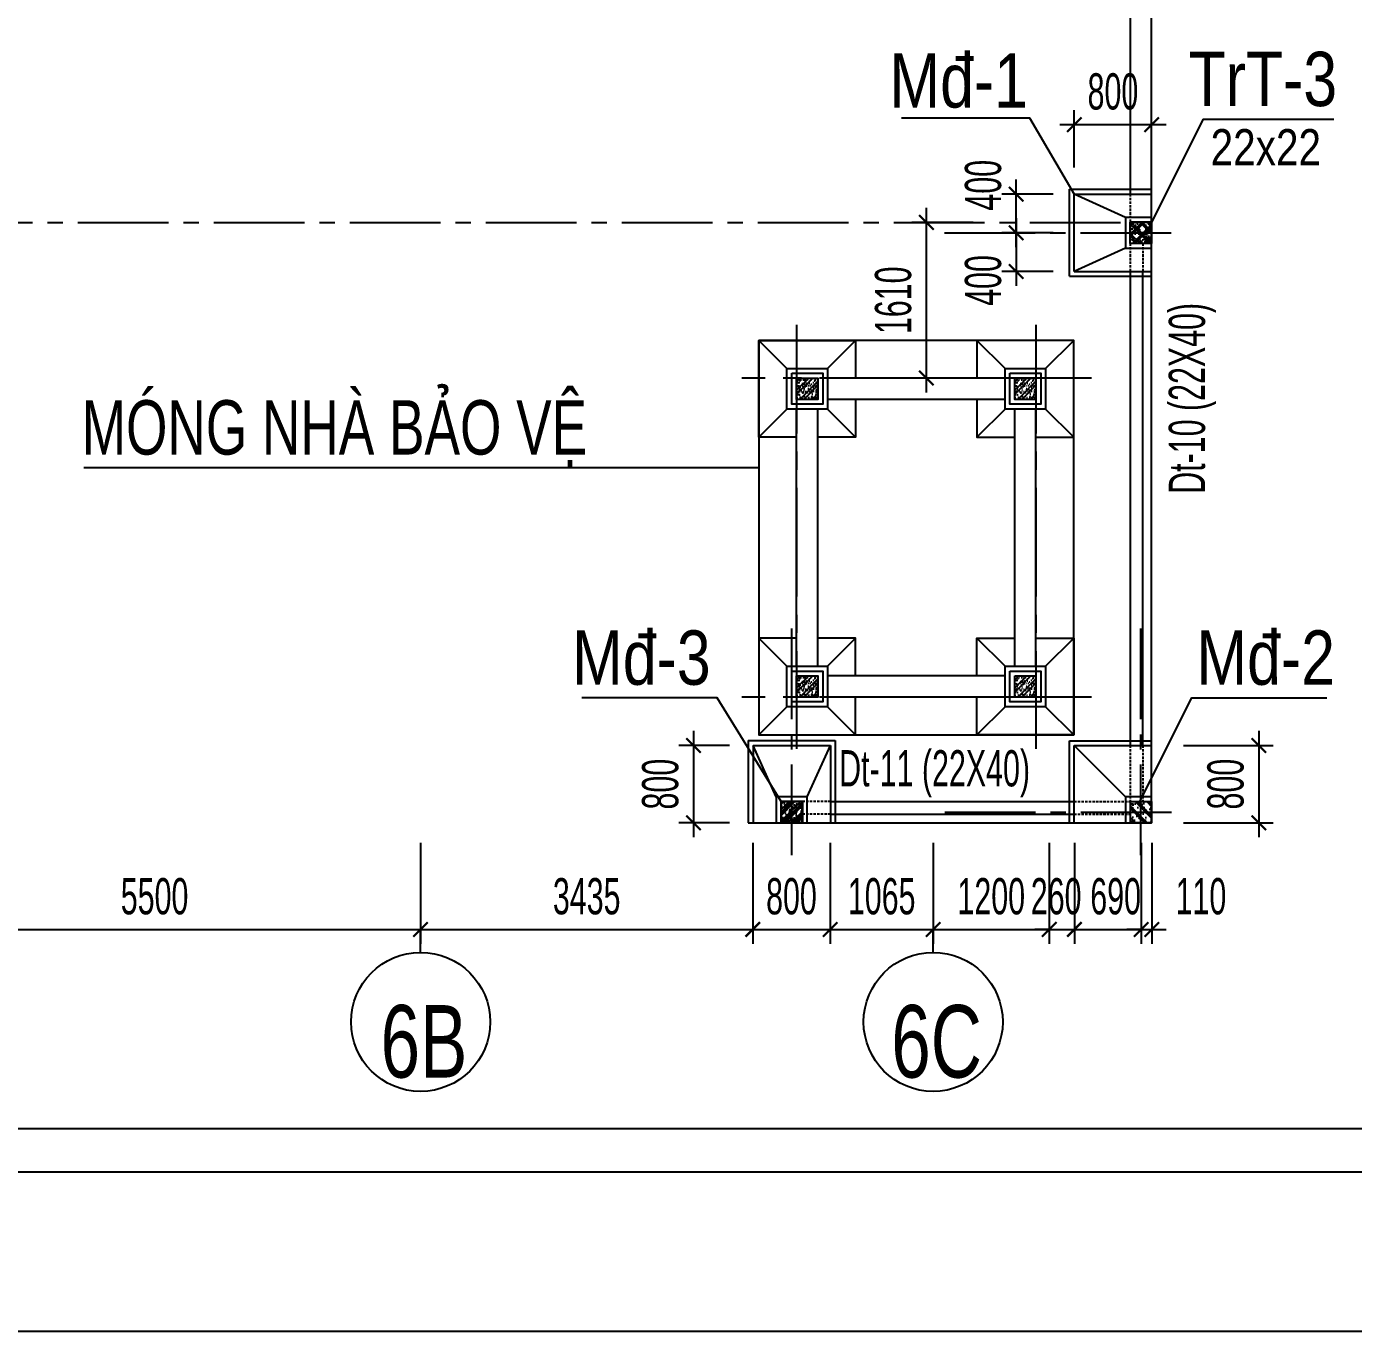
# Model space of a CAD drawing. Extents: x 195594 to 457145, y -254194 to -165094.
# Drawn here: x 266975 to 280695, y -254194 to -240695 of the extents above; entities that cross this region are included whole.
import ezdxf
from ezdxf.enums import TextEntityAlignment as Align

# ---------------------------------------------------------------- set-up
doc = ezdxf.new("R2010")
doc.units = 0
doc.header["$LTSCALE"] = 0.5
doc.header["$MEASUREMENT"] = 0
doc.linetypes.add('CENTER2', pattern=[1.125, 0.75, -0.125, 0.125, -0.125])
doc.linetypes.add('HIDDEN', pattern=[0.375, 0.25, -0.125])
doc.layers.get('0').update_dxf_attribs({"linetype": 'CONTINUOUS'})
doc.layers.get('Defpoints').update_dxf_attribs({"linetype": 'CONTINUOUS'})
for name, color, linetype in [('CDC -TEXT KHUNG', 7, 'CONTINUOUS'), ('CDC-KHUNGTEN', 7, 'CONTINUOUS'), ('CDC.01.AXIS', 160, 'CENTER2'), ('CDC.02.DIM', 1, 'CONTINUOUS'), ('CDC.03.BORDER', 3, 'CONTINUOUS'), ('CDC.04.HIDDEN', 8, 'HIDDEN'), ('CDC.06.TEXT', 2, 'CONTINUOUS'), ('CDC.10.HATCH', 9, 'CONTINUOUS'), ('CDC.11.NOTE', 8, 'CONTINUOUS'), ('CDC.14.STEELNUM', 9, 'CONTINUOUS')]:
    doc.layers.add(name, color=color, linetype=linetype)
doc.layers.add('Tpl_Bound', color=1, linetype='CONTINUOUS', plot=False)
doc.styles.add('ARIAL', font='arial.ttf', dxfattribs={"width": 0.6})
doc.dimstyles.new('150', dxfattribs={"dimscale": 150, "dimtxt": 2.5, "dimasz": 1, "dimexe": 1, "dimexo": 0, "dimgap": 1, "dimtad": 1, "dimdec": 0, "dimdsep": 46, "dimtxsty": 'ARIAL', "dimblk": 'ARCHTICK', "dimcen": 1, "dimdle": 1, "dimclrd": 1, "dimclre": 1, "dimclrt": 2, "dimadec": 0, "dimazin": 0, "dimtfac": 0.00072, "dimtdec": 0, "dimtix": 1, "dimtmove": 2, "dimatfit": 3, "dimldrblk": 'ARCHTICK', "dimfxl": 1, "dimtolj": 1, "dimarcsym": 0})
pattern_1 = [(140, (564264.32, -1905488.6), (12.550427, 143.4520365), [15, -165]), (85, (564264.32, -1905488.6), (-150.438427, -27.750267), [12, -132]), (190.4514, (564265.37, -1905476.64), (-137.887908, 115.701876), [12.748038, -140.228422]), (136.1842, (564224.32, -1905488.6), (33.103803, 213.44821), [22.5, -247.5]), (186.6356, (564227.08, -1905470.8), (-194.823574, 186.93254), [19.122058, -210.3426]), (81.1842, (564224.32, -1905488.6), (-194.82372, 186.93239), [18, -198]), (111, (564234.32, -1905468.6), (80.523778, 119.3814104), [15, -165]), (56, (564234.32, -1905468.6), (-145.030009, 48.663066), [12, -132]), (161.4514, (564241.03, -1905458.65), (-64.506099, 168.044526), [12.748038, -140.228422]), (127.5, (564264.325, -1905488.597), (-66.5787708, 2.431971), [0, -130.4, 0, -134, 0, -132.5]), (97.5, (564264.325, -1905488.6), (-78.8823424, 52.6139075), [0, -76.4, 0, -127.4, 0, -50.5]), (57.5, (564264.325, -1905533.197), (4.5109743, 106.7644872), [0, -50, 0, -156, 0, -207]), (47.5, (564264.32, -1905553.2), (-20.0209965, 116.637234), [0, -65, 0, -103.6, 0, -147]), (135, (564264.325, -1905488.6), (-60.1040764, -60.1040764), []), (135, (564239.825, -1905488.6), (-60.1040764, -60.1040764), [])]

# ---------------------------------------------------------------- blocks, each defined once
blk = doc.blocks.new('_ARCHTICK')
at = {"color": 0, "linetype": 'ByBlock', "const_width": 0.15}
blk.add_lwpolyline([(-0.5, -0.5), (0.5, 0.5)], dxfattribs=at)
blk = doc.blocks.new('*D209')
at = {"layer": 'CDC.02.DIM', "color": 1, "lineweight": -2, "transparency": 16777216}
for p, q in [((271049, -249140), (271049, -250185)), ((274484, -249140), (274484, -250185)), ((270899, -250035), (274634, -250035))]:
    blk.add_line(p, q, dxfattribs=at)
at = {"layer": 'Defpoints', "color": 0, "transparency": 16777216}
for p in [(271049, -249140), (274484, -249140), (274484, -250035)]:
    blk.add_point(p, dxfattribs=at)
at = {"layer": 'CDC.02.DIM', "color": 1, "lineweight": -2, "transparency": 16777216, "xscale": 150, "yscale": 150, "zscale": 150, "rotation": 180}
blk.add_blockref('_ARCHTICK', (271049, -250035), dxfattribs=at)
at = {"layer": 'CDC.02.DIM', "color": 1, "lineweight": -2, "transparency": 16777216, "xscale": 150, "yscale": 150, "zscale": 150}
blk.add_blockref('_ARCHTICK', (274484, -250035), dxfattribs=at)
at = {"layer": 'CDC.02.DIM', "color": 2, "transparency": 16777216, "insert": (272767, -249694), "char_height": 375, "attachment_point": 5, "style": 'ARIAL'}
blk.add_mtext('\\A1;3435', dxfattribs=at)
blk = doc.blocks.new('*D212')
at = {"layer": 'CDC.02.DIM', "color": 1, "lineweight": -2, "transparency": 16777216}
for p, q in [((276349, -249140), (276349, -250185)), ((277550, -249140), (277550, -250185)), ((276199, -250035), (277700, -250035))]:
    blk.add_line(p, q, dxfattribs=at)
at = {"layer": 'Defpoints', "color": 0, "transparency": 16777216}
for p in [(276349, -249140), (277550, -249140), (277550, -250035)]:
    blk.add_point(p, dxfattribs=at)
at = {"layer": 'CDC.02.DIM', "color": 1, "lineweight": -2, "transparency": 16777216, "xscale": 150, "yscale": 150, "zscale": 150, "rotation": 180}
blk.add_blockref('_ARCHTICK', (276349, -250035), dxfattribs=at)
at = {"layer": 'CDC.02.DIM', "color": 1, "lineweight": -2, "transparency": 16777216, "xscale": 150, "yscale": 150, "zscale": 150}
blk.add_blockref('_ARCHTICK', (277550, -250035), dxfattribs=at)
at = {"layer": 'CDC.02.DIM', "color": 2, "transparency": 16777216, "insert": (276950, -249694), "char_height": 375, "attachment_point": 5, "style": 'ARIAL'}
blk.add_mtext('\\A1;1200', dxfattribs=at)
blk = doc.blocks.new('*D222')
at = {"layer": 'CDC.02.DIM', "color": 1, "lineweight": -2, "transparency": 16777216}
for p, q in [((265549, -249140), (265549, -250185)), ((271049, -249140), (271049, -250185)), ((265399, -250035), (271199, -250035))]:
    blk.add_line(p, q, dxfattribs=at)
at = {"layer": 'Defpoints', "color": 0, "transparency": 16777216}
for p in [(265549, -249140), (271049, -249140), (271049, -250035)]:
    blk.add_point(p, dxfattribs=at)
at = {"layer": 'CDC.02.DIM', "color": 1, "lineweight": -2, "transparency": 16777216, "xscale": 150, "yscale": 150, "zscale": 150, "rotation": 180}
blk.add_blockref('_ARCHTICK', (265549, -250035), dxfattribs=at)
at = {"layer": 'CDC.02.DIM', "color": 1, "lineweight": -2, "transparency": 16777216, "xscale": 150, "yscale": 150, "zscale": 150}
blk.add_blockref('_ARCHTICK', (271049, -250035), dxfattribs=at)
at = {"layer": 'CDC.02.DIM', "color": 2, "transparency": 16777216, "insert": (268299, -249694), "char_height": 375, "attachment_point": 5, "style": 'ARIAL'}
blk.add_mtext('\\A1;5500', dxfattribs=at)
blk = doc.blocks.new('*D229')
at = {"layer": 'CDC.02.DIM', "color": 1, "lineweight": -2, "transparency": 16777216}
for p, q in [((277810, -249140), (277810, -250185)), ((278500, -249140), (278500, -250185)), ((277660, -250035), (278650, -250035))]:
    blk.add_line(p, q, dxfattribs=at)
at = {"layer": 'Defpoints', "color": 0, "transparency": 16777216}
for p in [(277810, -249140), (278500, -249140), (278500, -250035)]:
    blk.add_point(p, dxfattribs=at)
at = {"layer": 'CDC.02.DIM', "color": 1, "lineweight": -2, "transparency": 16777216, "xscale": 150, "yscale": 150, "zscale": 150, "rotation": 180}
blk.add_blockref('_ARCHTICK', (277810, -250035), dxfattribs=at)
at = {"layer": 'CDC.02.DIM', "color": 1, "lineweight": -2, "transparency": 16777216, "xscale": 150, "yscale": 150, "zscale": 150}
blk.add_blockref('_ARCHTICK', (278500, -250035), dxfattribs=at)
at = {"layer": 'CDC.02.DIM', "color": 2, "transparency": 16777216, "insert": (278236, -249694), "char_height": 375, "attachment_point": 5, "style": 'ARIAL'}
blk.add_mtext('\\A1;690', dxfattribs=at)
blk = doc.blocks.new('Mđ')
at = {"layer": 'CDC.10.HATCH'}
h = blk.add_hatch(dxfattribs=at)
h.set_pattern_fill('CHAU-01', color=256, scale=20, angle=90, style=0, pattern_type=2)
h.set_pattern_definition([(140, (558407.02, -1874956.22), (12.550427, 143.4520365), [15, -165]), (85, (558407.02, -1874956.22), (-150.438427, -27.750267), [12, -132]), (190.4514, (558408.06, -1874944.26), (-137.887908, 115.701876), [12.748038, -140.228422]), (136.1842, (558367.02, -1874956.22), (33.103803, 213.44821), [22.5, -247.5]), (186.6356, (558369.78, -1874938.43), (-194.823574, 186.93254), [19.122058, -210.3426]), (81.1842, (558367.02, -1874956.22), (-194.82372, 186.93239), [18, -198]), (111, (558377.02, -1874936.22), (80.523778, 119.3814104), [15, -165]), (56, (558377.02, -1874936.22), (-145.030009, 48.663066), [12, -132]), (161.4514, (558383.73, -1874926.27), (-64.506099, 168.044526), [12.748038, -140.228422]), (127.5, (558407.02, -1874956.217), (-66.5787708, 2.431971), [0, -130.4, 0, -134, 0, -132.5]), (97.5, (558407.02, -1874956.22), (-78.8823424, 52.6139075), [0, -76.4, 0, -127.4, 0, -50.5]), (57.5, (558407.02, -1875000.82), (4.5109743, 106.7644872), [0, -50, 0, -156, 0, -207]), (47.5, (558407.02, -1875020.82), (-20.0209965, 116.637234), [0, -65, 0, -103.6, 0, -147]), (135, (558407.02, -1874956.22), (-60.1040764, -60.1040764), []), (135, (558382.52, -1874956.22), (-60.1040764, -60.1040764), [])])
h.paths.add_polyline_path([(391479, -144098), (391549, -144098), (391549, -143948), (391479, -143948)])
h.paths.add_polyline_path([(391549, -144098), (391699, -144098), (391699, -143948), (391549, -143948)])
h.paths.add_polyline_path([(391699, -143948), (391699, -143878), (391549, -143878), (391549, -143948)])
h.paths.add_polyline_path([(391479, -143878), (391479, -143948), (391549, -143948), (391549, -143878)])
at = {"layer": 'CDC.03.BORDER'}
for p, q in [((390849, -143828), (390849, -143538)), ((390849, -143538), (391699, -143538)), ((390899, -143828), (390899, -143588)), ((390899, -143588), (391699, -143588)), ((390849, -144438), (390849, -143828)), ((390899, -144388), (390899, -143828)), ((390849, -144438), (391699, -144438)), ((390899, -144388), (391699, -144388))]:
    blk.add_line(p, q, dxfattribs=at)
at = {"layer": 'CDC.10.HATCH'}
for p, q in [((391429, -143828), (390899, -143588)), ((391429, -144148), (390899, -144388))]:
    blk.add_line(p, q, dxfattribs=at)
for points in [[(391699, -143828), (391429, -143828), (391429, -144148), (391699, -144148)], [(391479, -143878), (391699, -143878), (391699, -144098), (391479, -144098)]]:
    blk.add_lwpolyline(points, close=True, dxfattribs=at)
blk = doc.blocks.new('*D305')
at = {"layer": 'CDC.02.DIM', "color": 1, "lineweight": -2, "transparency": 16777216}
for p, q in [((278500, -249140), (278500, -250185)), ((278610, -249140), (278610, -250185)), ((278500, -250035), (278350, -250035)), ((278500, -250035), (278610, -250035)), ((278610, -250035), (278760, -250035))]:
    blk.add_line(p, q, dxfattribs=at)
at = {"layer": 'Defpoints', "color": 0, "transparency": 16777216}
for p in [(278500, -249140), (278610, -249140), (278610, -250035)]:
    blk.add_point(p, dxfattribs=at)
at = {"layer": 'CDC.02.DIM', "color": 1, "lineweight": -2, "transparency": 16777216, "xscale": 150, "yscale": 150, "zscale": 150}
blk.add_blockref('_ARCHTICK', (278500, -250035), dxfattribs=at)
at = {"layer": 'CDC.02.DIM', "color": 1, "lineweight": -2, "transparency": 16777216, "xscale": 150, "yscale": 150, "zscale": 150, "rotation": 180}
blk.add_blockref('_ARCHTICK', (278610, -250035), dxfattribs=at)
at = {"layer": 'CDC.02.DIM', "color": 2, "transparency": 16777216, "insert": (279118, -249694), "char_height": 375, "attachment_point": 5, "style": 'ARIAL'}
blk.add_mtext('\\A1;110', dxfattribs=at)
blk = doc.blocks.new('fadgdfg')
at = {"layer": 'CDC.10.HATCH'}
h = blk.add_hatch(dxfattribs=at)
h.set_pattern_fill('CHAU-01', color=256, scale=20, angle=90, style=0, pattern_type=2)
h.set_pattern_definition(pattern_1)
h.paths.add_polyline_path([(397337, -174631), (397407, -174631), (397407, -174481), (397337, -174481)])
h.paths.add_polyline_path([(397407, -174631), (397557, -174631), (397557, -174481), (397407, -174481)])
h.paths.add_polyline_path([(397557, -174481), (397557, -174411), (397407, -174411), (397407, -174481)])
h.paths.add_polyline_path([(397337, -174411), (397337, -174481), (397407, -174481), (397407, -174411)])
h = blk.add_hatch(dxfattribs=at)
h.set_pattern_fill('CHAU-01', color=256, scale=20, angle=90, style=0, pattern_type=2)
h.set_pattern_definition(pattern_1)
h.paths.add_polyline_path([(397337, -174631), (397407, -174631), (397407, -174481), (397337, -174481)])
h.paths.add_polyline_path([(397407, -174631), (397557, -174631), (397557, -174481), (397407, -174481)])
h.paths.add_polyline_path([(397557, -174481), (397557, -174411), (397407, -174411), (397407, -174481)])
h.paths.add_polyline_path([(397337, -174411), (397337, -174481), (397407, -174481), (397407, -174411)])
at = {"layer": 'CDC.03.BORDER'}
for p, q in [((396707, -174171), (396707, -173781)), ((396707, -173781), (397557, -173781)), ((396707, -174171), (396707, -173781)), ((396707, -173781), (397557, -173781)), ((396757, -174171), (396757, -173831)), ((396757, -173831), (397557, -173831)), ((396757, -174171), (396757, -173831)), ((396757, -173831), (397557, -173831)), ((396707, -174631), (396707, -174171)), ((396707, -174631), (396707, -174171)), ((396757, -174631), (396757, -174171)), ((396757, -174631), (396757, -174171)), ((397557, -174631), (397557, -174361)), ((397557, -174631), (397557, -174361)), ((397287, -174631), (397557, -174631)), ((397287, -174631), (397557, -174631))]:
    blk.add_line(p, q, dxfattribs=at)
at = {"layer": 'CDC.10.HATCH'}
blk.add_line((397287, -174361), (396757, -173831), dxfattribs=at)
blk.add_line((397287, -174361), (396757, -173831), dxfattribs=at)
blk.add_lwpolyline([(397557, -174631), (397557, -174361), (397287, -174361), (397287, -174631)], dxfattribs=at)
blk.add_lwpolyline([(397557, -174631), (397557, -174361), (397287, -174361), (397287, -174631)], dxfattribs=at)
blk.add_lwpolyline([(397337, -174411), (397557, -174411), (397557, -174631), (397337, -174631)], close=True, dxfattribs=at)
blk.add_lwpolyline([(397337, -174411), (397557, -174411), (397557, -174631), (397337, -174631)], close=True, dxfattribs=at)
blk = doc.blocks.new('fádfs')
at = {"layer": 'CDC.03.BORDER'}
blk.add_blockref('fadgdfg', (0, 0), dxfattribs=at)
blk = doc.blocks.new('fadfá')
at = {"layer": 'CDC.10.HATCH'}
h = blk.add_hatch(dxfattribs=at)
h.set_pattern_fill('BETONG', color=256, scale=12, angle=90, style=0, pattern_type=2)
h.set_pattern_definition([(135, (139794.09, -3910160.69), (-63.6396103, -63.6396103), []), (135, (139794.09, -3910118.26), (-63.6396103, -63.6396103), []), (140, (139794.09, -3910160.686), (7.5302562, 86.0712219), [9, -99]), (85, (139794.09, -3910160.69), (-90.263056, -16.65016), [7.2, -79.2]), (190.4514, (139794.72, -3910153.51), (-82.732745, 69.4211258), [7.6488228, -84.1370534]), (136.1842, (139770.09, -3910160.69), (19.8622817, 128.0689258), [13.5, -148.5]), (186.6356, (139771.75, -3910150.01), (-116.8941445, 112.1595247), [11.4732346, -126.20556]), (81.1842, (139770.1, -3910160.69), (-116.894232, 112.1594334), [10.8, -118.8]), (111, (139776.09, -3910148.686), (48.3142669, 71.6288463), [9, -99]), (56, (139776.09, -3910148.69), (-87.0180054, 29.1978398), [7.2, -79.2]), (161.4514, (139780.12, -3910142.72), (-38.7036596, 100.8267154), [7.6488228, -84.1370534]), (127.5, (139794.094, -3910160.686), (-39.94726246, 1.45918264), [0, -78.24, 0, -80.4, 0, -79.5]), (97.5, (139794.094, -3910160.686), (-47.32940543, 31.5683445), [0, -45.84, 0, -76.44, 0, -30.3]), (57.5, (139794.094, -3910187.446), (2.7065846, 64.05869234), [0, -30, 0, -93.6, 0, -124.2]), (47.5, (139794.094, -3910199.446), (-12.0125979, 69.9823403), [0, -39, 0, -62.16, 0, -88.2])])
h.paths.add_polyline_path([(236685, -339477), (236685, -339697), (236905, -339697), (236905, -339477)])
h = blk.add_hatch(dxfattribs=at)
h.set_pattern_fill('BETONG', color=256, scale=12, angle=90, style=0, pattern_type=2)
h.set_pattern_definition([(135, (142049.09, -3910160.69), (-63.6396103, -63.6396103), []), (135, (142049.09, -3910118.26), (-63.6396103, -63.6396103), []), (140, (142049.09, -3910160.686), (7.5302562, 86.0712219), [9, -99]), (85, (142049.09, -3910160.69), (-90.263056, -16.65016), [7.2, -79.2]), (190.4514, (142049.72, -3910153.51), (-82.732745, 69.4211258), [7.6488228, -84.1370534]), (136.1842, (142025.09, -3910160.69), (19.8622817, 128.0689258), [13.5, -148.5]), (186.6356, (142026.75, -3910150.01), (-116.8941445, 112.1595247), [11.4732346, -126.20556]), (81.1842, (142025.1, -3910160.69), (-116.894232, 112.1594334), [10.8, -118.8]), (111, (142031.09, -3910148.686), (48.3142669, 71.6288463), [9, -99]), (56, (142031.09, -3910148.69), (-87.0180054, 29.1978398), [7.2, -79.2]), (161.4514, (142035.12, -3910142.72), (-38.7036596, 100.8267154), [7.6488228, -84.1370534]), (127.5, (142049.094, -3910160.686), (-39.94726246, 1.45918264), [0, -78.24, 0, -80.4, 0, -79.5]), (97.5, (142049.094, -3910160.686), (-47.32940543, 31.5683445), [0, -45.84, 0, -76.44, 0, -30.3]), (57.5, (142049.094, -3910187.446), (2.7065846, 64.05869234), [0, -30, 0, -93.6, 0, -124.2]), (47.5, (142049.094, -3910199.446), (-12.0125979, 69.9823403), [0, -39, 0, -62.16, 0, -88.2])])
h.paths.add_polyline_path([(238940, -339477), (238940, -339697), (239160, -339697), (239160, -339477)])
h = blk.add_hatch(dxfattribs=at)
h.set_pattern_fill('BETONG', color=256, scale=12, angle=90, style=0, pattern_type=2)
h.set_pattern_definition([(135, (139794.09, -3913240.69), (-63.6396103, -63.6396103), []), (135, (139794.09, -3913198.26), (-63.6396103, -63.6396103), []), (140, (139794.09, -3913240.686), (7.5302562, 86.0712219), [9, -99]), (85, (139794.09, -3913240.69), (-90.263056, -16.65016), [7.2, -79.2]), (190.4514, (139794.72, -3913233.51), (-82.732745, 69.4211258), [7.6488228, -84.1370534]), (136.1842, (139770.09, -3913240.69), (19.8622817, 128.0689258), [13.5, -148.5]), (186.6356, (139771.75, -3913230.01), (-116.8941445, 112.1595247), [11.4732346, -126.20556]), (81.1842, (139770.1, -3913240.69), (-116.894232, 112.1594334), [10.8, -118.8]), (111, (139776.09, -3913228.686), (48.3142669, 71.6288463), [9, -99]), (56, (139776.09, -3913228.69), (-87.0180054, 29.1978398), [7.2, -79.2]), (161.4514, (139780.12, -3913222.72), (-38.7036596, 100.8267154), [7.6488228, -84.1370534]), (127.5, (139794.094, -3913240.686), (-39.94726246, 1.45918264), [0, -78.24, 0, -80.4, 0, -79.5]), (97.5, (139794.094, -3913240.686), (-47.32940543, 31.5683445), [0, -45.84, 0, -76.44, 0, -30.3]), (57.5, (139794.094, -3913267.446), (2.7065846, 64.05869234), [0, -30, 0, -93.6, 0, -124.2]), (47.5, (139794.094, -3913279.446), (-12.0125979, 69.9823403), [0, -39, 0, -62.16, 0, -88.2])])
h.paths.add_polyline_path([(236685, -342557), (236685, -342777), (236905, -342777), (236905, -342557)])
h = blk.add_hatch(dxfattribs=at)
h.set_pattern_fill('BETONG', color=256, scale=12, angle=90, style=0, pattern_type=2)
h.set_pattern_definition([(135, (142049.09, -3913240.69), (-63.6396103, -63.6396103), []), (135, (142049.09, -3913198.26), (-63.6396103, -63.6396103), []), (140, (142049.09, -3913240.686), (7.5302562, 86.0712219), [9, -99]), (85, (142049.09, -3913240.69), (-90.263056, -16.65016), [7.2, -79.2]), (190.4514, (142049.72, -3913233.51), (-82.732745, 69.4211258), [7.6488228, -84.1370534]), (136.1842, (142025.09, -3913240.69), (19.8622817, 128.0689258), [13.5, -148.5]), (186.6356, (142026.75, -3913230.01), (-116.8941445, 112.1595247), [11.4732346, -126.20556]), (81.1842, (142025.1, -3913240.69), (-116.894232, 112.1594334), [10.8, -118.8]), (111, (142031.09, -3913228.686), (48.3142669, 71.6288463), [9, -99]), (56, (142031.09, -3913228.69), (-87.0180054, 29.1978398), [7.2, -79.2]), (161.4514, (142035.12, -3913222.72), (-38.7036596, 100.8267154), [7.6488228, -84.1370534]), (127.5, (142049.094, -3913240.686), (-39.94726246, 1.45918264), [0, -78.24, 0, -80.4, 0, -79.5]), (97.5, (142049.094, -3913240.686), (-47.32940543, 31.5683445), [0, -45.84, 0, -76.44, 0, -30.3]), (57.5, (142049.094, -3913267.446), (2.7065846, 64.05869234), [0, -30, 0, -93.6, 0, -124.2]), (47.5, (142049.094, -3913279.446), (-12.0125979, 69.9823403), [0, -39, 0, -62.16, 0, -88.2])])
h.paths.add_polyline_path([(238940, -342557), (238940, -342777), (239160, -342777), (239160, -342557)])
blk.add_lwpolyline([(236295, -339087), (239550, -339087), (239550, -343167), (236295, -343167)], close=True)
at = {"layer": 'CDC.01.AXIS', "ltscale": 3000}
for p, q in [((236685, -338925), (236685, -343312)), ((239160, -338925), (239160, -343312)), ((236111, -339477), (239726, -339477)), ((236111, -342777), (239726, -342777))]:
    blk.add_line(p, q, dxfattribs=at)
at = {"layer": 'CDC.03.BORDER'}
for p, q in [((236585, -339377), (236295, -339087)), ((237005, -339377), (237295, -339087)), ((238840, -339377), (238550, -339087)), ((239260, -339377), (239550, -339087)), ((237005, -339477), (238840, -339477)), ((236585, -339797), (236295, -340087)), ((236685, -342457), (236685, -339797)), ((237005, -339797), (237295, -340087)), ((238840, -339797), (238550, -340087)), ((239160, -342457), (239160, -339797)), ((239260, -339797), (239550, -340087)), ((236585, -342457), (236295, -342167)), ((237005, -342457), (237295, -342167)), ((238840, -342457), (238550, -342167)), ((239260, -342457), (239550, -342168)), ((237005, -342777), (238840, -342777)), ((236585, -342877), (236295, -343167)), ((237005, -342877), (237295, -343167)), ((238840, -342877), (238550, -343167)), ((239260, -342877), (239550, -343167))]:
    blk.add_line(p, q, dxfattribs=at)
for points in [[(236685, -340087), (236295, -340087), (236295, -339087), (237295, -339087), (237295, -339477)], [(239160, -340087), (239550, -340087), (239550, -339087), (238550, -339087), (238550, -339477)], [(236905, -339477), (236685, -339477), (236685, -339697), (236905, -339697), (236905, -339477)], [(239160, -339477), (238940, -339477), (238940, -339697), (239160, -339697), (239160, -339477)], [(237295, -339697), (237295, -340087), (236905, -340087)], [(237005, -339697), (238840, -339697)], [(238550, -339697), (238550, -340087), (238940, -340087)], [(236905, -342457), (236905, -339797)], [(238940, -342457), (238940, -339797)], [(236685, -342167), (236295, -342167), (236295, -343167), (237295, -343167), (237295, -342777)], [(237295, -342557), (237295, -342167), (236905, -342167)], [(239160, -342167), (239550, -342167), (239550, -343167), (238550, -343167), (238550, -342777)], [(238550, -342557), (238550, -342167), (238941, -342167)], [(236905, -342557), (236685, -342557), (236685, -342777), (236905, -342777), (236905, -342557)], [(237005, -342557), (238840, -342557)], [(239160, -342557), (238940, -342557), (238940, -342777), (239160, -342777), (239160, -342557)]]:
    blk.add_lwpolyline(points, dxfattribs=at)
for points in [[(237005, -339377), (236585, -339377), (236585, -339797), (237005, -339797)], [(236955, -339427), (236635, -339427), (236635, -339747), (236955, -339747)], [(239260, -339377), (238840, -339377), (238840, -339797), (239260, -339797)], [(239210, -339427), (238890, -339427), (238890, -339747), (239210, -339747)], [(237005, -342457), (236585, -342457), (236585, -342877), (237005, -342877)], [(236955, -342507), (236635, -342507), (236635, -342827), (236955, -342827)], [(239260, -342457), (238840, -342457), (238840, -342877), (239260, -342877)], [(239210, -342507), (238890, -342507), (238890, -342827), (239210, -342827)]]:
    blk.add_lwpolyline(points, close=True, dxfattribs=at)
blk = doc.blocks.new('*D355')
at = {"layer": 'CDC.14.STEELNUM', "color": 1, "lineweight": -2, "transparency": 16777216}
for p, q in [((276279, -244482), (276279, -242572)), ((276762, -242722), (276129, -242722)), ((276762, -244332), (276129, -244332))]:
    blk.add_line(p, q, dxfattribs=at)
at = {"layer": 'Defpoints', "color": 0, "transparency": 16777216}
for p in [(276279, -242722), (276762, -242722), (276762, -244332)]:
    blk.add_point(p, dxfattribs=at)
at = {"layer": 'CDC.14.STEELNUM', "color": 1, "lineweight": -2, "transparency": 16777216, "xscale": 150, "yscale": 150, "zscale": 150}
for p, rotation in [((276279, -242722), 90), ((276279, -244332), 270)]:
    blk.add_blockref('_ARCHTICK', p, dxfattribs=dict(at, rotation=rotation))
at = {"layer": 'CDC.14.STEELNUM', "color": 2, "transparency": 16777216, "insert": (275937, -243527), "char_height": 375, "attachment_point": 5, "rotation": 90, "style": 'ARIAL'}
blk.add_mtext('\\A1;1610', dxfattribs=at)
blk = doc.blocks.new('*D374')
at = {"layer": 'CDC.02.DIM', "color": 1, "lineweight": -2, "transparency": 16777216}
for p, q in [((277208, -242679), (277208, -243379)), ((277590, -242829), (277058, -242829)), ((277590, -243229), (277058, -243229))]:
    blk.add_line(p, q, dxfattribs=at)
at = {"layer": 'Defpoints', "color": 0, "transparency": 16777216}
for p in [(277590, -242829), (277208, -243229), (277590, -243229)]:
    blk.add_point(p, dxfattribs=at)
at = {"layer": 'CDC.02.DIM', "color": 1, "lineweight": -2, "transparency": 16777216, "xscale": 150, "yscale": 150, "zscale": 150}
for p, rotation in [((277208, -242829), 90), ((277208, -243229), 270)]:
    blk.add_blockref('_ARCHTICK', p, dxfattribs=dict(at, rotation=rotation))
at = {"layer": 'CDC.02.DIM', "color": 2, "transparency": 16777216, "insert": (276867, -243322), "char_height": 375, "attachment_point": 5, "rotation": 90, "style": 'ARIAL'}
blk.add_mtext('\\A1;400', dxfattribs=at)
blk = doc.blocks.new('*D375')
at = {"layer": 'CDC.02.DIM', "color": 1, "lineweight": -2, "transparency": 16777216}
for p, q in [((277208, -242979), (277208, -242279)), ((277590, -242429), (277058, -242429)), ((277590, -242829), (277058, -242829))]:
    blk.add_line(p, q, dxfattribs=at)
at = {"layer": 'Defpoints', "color": 0, "transparency": 16777216}
for p in [(277208, -242429), (277590, -242429), (277590, -242829)]:
    blk.add_point(p, dxfattribs=at)
at = {"layer": 'CDC.02.DIM', "color": 1, "lineweight": -2, "transparency": 16777216, "xscale": 150, "yscale": 150, "zscale": 150}
for p, rotation in [((277208, -242429), 90), ((277208, -242829), 270)]:
    blk.add_blockref('_ARCHTICK', p, dxfattribs=dict(at, rotation=rotation))
at = {"layer": 'CDC.02.DIM', "color": 2, "transparency": 16777216, "insert": (276867, -242337), "char_height": 375, "attachment_point": 5, "rotation": 90, "style": 'ARIAL'}
blk.add_mtext('\\A1;400', dxfattribs=at)
blk = doc.blocks.new('*D376')
at = {"layer": 'CDC.02.DIM', "color": 1, "lineweight": -2, "transparency": 16777216}
for p, q in [((277808, -242155), (277808, -241560)), ((278608, -242155), (278608, -241560)), ((277658, -241710), (278758, -241710))]:
    blk.add_line(p, q, dxfattribs=at)
at = {"layer": 'Defpoints', "color": 0, "transparency": 16777216}
for p in [(278608, -241710), (277808, -242155), (278608, -242155)]:
    blk.add_point(p, dxfattribs=at)
at = {"layer": 'CDC.02.DIM', "color": 1, "lineweight": -2, "transparency": 16777216, "xscale": 150, "yscale": 150, "zscale": 150, "rotation": 180}
blk.add_blockref('_ARCHTICK', (277808, -241710), dxfattribs=at)
at = {"layer": 'CDC.02.DIM', "color": 1, "lineweight": -2, "transparency": 16777216, "xscale": 150, "yscale": 150, "zscale": 150}
blk.add_blockref('_ARCHTICK', (278608, -241710), dxfattribs=at)
at = {"layer": 'CDC.02.DIM', "color": 2, "transparency": 16777216, "insert": (278208, -241369), "char_height": 375, "attachment_point": 5, "style": 'ARIAL'}
blk.add_mtext('\\A1;800', dxfattribs=at)
blk = doc.blocks.new('*D389')
at = {"layer": 'CDC.02.DIM', "color": 1, "lineweight": -2, "transparency": 16777216}
for p, q in [((279716, -247982), (279716, -249082)), ((278939, -248132), (279866, -248132)), ((278939, -248932), (279866, -248932))]:
    blk.add_line(p, q, dxfattribs=at)
at = {"layer": 'Defpoints', "color": 0, "transparency": 16777216}
for p in [(278939, -248132), (278939, -248932), (279716, -248932)]:
    blk.add_point(p, dxfattribs=at)
at = {"layer": 'CDC.02.DIM', "color": 1, "lineweight": -2, "transparency": 16777216, "xscale": 150, "yscale": 150, "zscale": 150}
for p, rotation in [((279716, -248132), 90), ((279716, -248932), 270)]:
    blk.add_blockref('_ARCHTICK', p, dxfattribs=dict(at, rotation=rotation))
at = {"layer": 'CDC.02.DIM', "color": 2, "transparency": 16777216, "insert": (279374, -248532), "char_height": 375, "attachment_point": 5, "rotation": 90, "style": 'ARIAL'}
blk.add_mtext('\\A1;800', dxfattribs=at)
blk = doc.blocks.new('*D390')
at = {"layer": 'CDC.02.DIM', "color": 1, "lineweight": -2, "transparency": 16777216}
for p, q in [((277549, -249140), (277549, -250185)), ((277809, -249140), (277809, -250185)), ((277549, -250035), (277399, -250035)), ((277549, -250035), (277809, -250035)), ((277809, -250035), (277959, -250035))]:
    blk.add_line(p, q, dxfattribs=at)
at = {"layer": 'Defpoints', "color": 0, "transparency": 16777216}
for p in [(277549, -249140), (277809, -249140), (277809, -250035)]:
    blk.add_point(p, dxfattribs=at)
at = {"layer": 'CDC.02.DIM', "color": 1, "lineweight": -2, "transparency": 16777216, "xscale": 150, "yscale": 150, "zscale": 150}
blk.add_blockref('_ARCHTICK', (277549, -250035), dxfattribs=at)
at = {"layer": 'CDC.02.DIM', "color": 1, "lineweight": -2, "transparency": 16777216, "xscale": 150, "yscale": 150, "zscale": 150, "rotation": 180}
blk.add_blockref('_ARCHTICK', (277809, -250035), dxfattribs=at)
at = {"layer": 'CDC.02.DIM', "color": 2, "transparency": 16777216, "insert": (277621, -249694), "char_height": 375, "attachment_point": 5, "style": 'ARIAL'}
blk.add_mtext('\\A1;260', dxfattribs=at)
blk = doc.blocks.new('*D391')
at = {"layer": 'CDC.02.DIM', "color": 1, "lineweight": -2, "transparency": 16777216}
for p, q in [((274484, -249140), (274484, -250185)), ((275284, -249140), (275284, -250185)), ((274334, -250035), (275434, -250035))]:
    blk.add_line(p, q, dxfattribs=at)
at = {"layer": 'Defpoints', "color": 0, "transparency": 16777216}
for p in [(274484, -249140), (275284, -249140), (275284, -250035)]:
    blk.add_point(p, dxfattribs=at)
at = {"layer": 'CDC.02.DIM', "color": 1, "lineweight": -2, "transparency": 16777216, "xscale": 150, "yscale": 150, "zscale": 150, "rotation": 180}
blk.add_blockref('_ARCHTICK', (274484, -250035), dxfattribs=at)
at = {"layer": 'CDC.02.DIM', "color": 1, "lineweight": -2, "transparency": 16777216, "xscale": 150, "yscale": 150, "zscale": 150}
blk.add_blockref('_ARCHTICK', (275284, -250035), dxfattribs=at)
at = {"layer": 'CDC.02.DIM', "color": 2, "transparency": 16777216, "insert": (274884, -249694), "char_height": 375, "attachment_point": 5, "style": 'ARIAL'}
blk.add_mtext('\\A1;800', dxfattribs=at)
blk = doc.blocks.new('*D392')
at = {"layer": 'CDC.02.DIM', "color": 1, "lineweight": -2, "transparency": 16777216}
for p, q in [((275284, -249140), (275284, -250185)), ((276349, -249140), (276349, -250185)), ((275134, -250035), (276499, -250035))]:
    blk.add_line(p, q, dxfattribs=at)
at = {"layer": 'Defpoints', "color": 0, "transparency": 16777216}
for p in [(275284, -249140), (276349, -249140), (276349, -250035)]:
    blk.add_point(p, dxfattribs=at)
at = {"layer": 'CDC.02.DIM', "color": 1, "lineweight": -2, "transparency": 16777216, "xscale": 150, "yscale": 150, "zscale": 150, "rotation": 180}
blk.add_blockref('_ARCHTICK', (275284, -250035), dxfattribs=at)
at = {"layer": 'CDC.02.DIM', "color": 1, "lineweight": -2, "transparency": 16777216, "xscale": 150, "yscale": 150, "zscale": 150}
blk.add_blockref('_ARCHTICK', (276349, -250035), dxfattribs=at)
at = {"layer": 'CDC.02.DIM', "color": 2, "transparency": 16777216, "insert": (275817, -249694), "char_height": 375, "attachment_point": 5, "style": 'ARIAL'}
blk.add_mtext('\\A1;1065', dxfattribs=at)
blk = doc.blocks.new('*D393')
at = {"layer": 'CDC.02.DIM', "color": 1, "lineweight": -2, "transparency": 16777216}
for p, q in [((273870, -247982), (273870, -249082)), ((274245, -248132), (273720, -248132)), ((274245, -248932), (273720, -248932))]:
    blk.add_line(p, q, dxfattribs=at)
at = {"layer": 'Defpoints', "color": 0, "transparency": 16777216}
for p in [(274245, -248132), (273870, -248932), (274245, -248932)]:
    blk.add_point(p, dxfattribs=at)
at = {"layer": 'CDC.02.DIM', "color": 1, "lineweight": -2, "transparency": 16777216, "xscale": 150, "yscale": 150, "zscale": 150}
for p, rotation in [((273870, -248132), 90), ((273870, -248932), 270)]:
    blk.add_blockref('_ARCHTICK', p, dxfattribs=dict(at, rotation=rotation))
at = {"layer": 'CDC.02.DIM', "color": 2, "transparency": 16777216, "insert": (273529, -248532), "char_height": 375, "attachment_point": 5, "rotation": 90, "style": 'ARIAL'}
blk.add_mtext('\\A1;800', dxfattribs=at)
blk = doc.blocks.new('Khung tên chuẩn')
at = {"layer": 'CDC-KHUNGTEN'}
blk.add_lwpolyline([(30654.1, -246308.6), (30654.1, -189708.6), (-40445.9, -189708.6), (-40445.9, -246308.6)], close=True, dxfattribs=at)
at = {"layer": 'CDC.10.HATCH', "color": 8}
blk.add_lwpolyline([(-40745.9, -246608.6), (38754.1, -246608.6), (38754.1, -189408.6), (-40745.9, -189408.6)], close=True, dxfattribs=at)
at = {"layer": 'Defpoints', "color": 1}
blk.add_lwpolyline([(-44245.9, -247708.6), (-44245.9, -188308.6), (39854.1, -188308.6), (39854.1, -247708.6), (-44245.9, -247708.6)], close=True, dxfattribs=at)

msp = doc.modelspace()

# ---------------------------------------------------------------- hatches: boundary and pattern name
at = {"layer": 'CDC.10.HATCH'}
h = msp.add_hatch(dxfattribs=at)
h.set_pattern_fill('1BETONG2-BOP', color=256, scale=20, style=0, pattern_type=2)
h.set_pattern_definition([(130, (618468.77, -246460.47), (-143.452037, -12.550427), [15, -165]), (185, (618468.77, -246460.47), (27.750267, 150.438427), [12, -132]), (79.5486, (618456.81, -246461.52), (-115.701876, 137.88791), [12.74804, -140.22842]), (133.8158, (618468.77, -246420.47), (-213.44821, -33.1038), [22.5, -247.5]), (83.3644, (618450.98, -246423.23), (-186.93254, 194.82357), [19.12206, -210.3426]), (188.8158, (618468.77, -246420.47), (-186.93239, 194.82372), [18, -198]), (159, (618448.77, -246430.47), (-119.38141, -80.52378), [15, -165]), (314, (618448.77, -246430.47), (-134.376424, -73.10796), [12, -132]), (108.5486, (618438.82, -246437.18), (-168.044526, 64.5061), [12.74804, -140.22842]), (112.5, (618468.765, -246460.473), (31.183237, 58.874892), [0, -130.4, 0, -134, 0, -132.5]), (175.5, (618468.765, -246460.47), (-56.670185, 76.020638), [0, -76.4, 0, -127.4, 0, -50.5]), (212.5, (618513.365, -246460.473), (-106.764487, -4.510974), [0, -50, 0, -156, 0, -207]), (222.5, (618533.365, -246460.47), (-116.637234, 20.020996), [0, -65, 0, -103.6, 0, -147]), (225, (618468.765, -246460.47), (-60.104076, 60.104076), []), (225, (618468.765, -246435.97), (-60.104076, 60.104076), [])])
h.paths.add_polyline_path([(278387.9, -242719.1), (278607.9, -242719.1), (278607.9, -242939.1), (278387.9, -242939.1)])
h = msp.add_hatch(dxfattribs=at)
h.set_pattern_fill('1BETONG2-BOP', color=256, scale=20, style=0, pattern_type=2)
h.set_pattern_definition([(130, (614853.77, -252453.3), (-143.452037, -12.550427), [15, -165]), (185, (614853.77, -252453.3), (27.750267, 150.438427), [12, -132]), (79.5486, (614841.81, -252454.35), (-115.701876, 137.88791), [12.74804, -140.22842]), (133.8158, (614853.77, -252413.3), (-213.44821, -33.1038), [22.5, -247.5]), (83.3644, (614835.98, -252416.06), (-186.93254, 194.82357), [19.12206, -210.3426]), (188.8158, (614853.77, -252413.3), (-186.93239, 194.82372), [18, -198]), (159, (614833.77, -252423.3), (-119.38141, -80.52378), [15, -165]), (314, (614833.77, -252423.3), (-134.376424, -73.10796), [12, -132]), (108.5486, (614823.82, -252430.01), (-168.044526, 64.5061), [12.74804, -140.22842]), (112.5, (614853.765, -252453.304), (31.183237, 58.874892), [0, -130.4, 0, -134, 0, -132.5]), (175.5, (614853.765, -252453.304), (-56.670185, 76.020638), [0, -76.4, 0, -127.4, 0, -50.5]), (212.5, (614898.365, -252453.304), (-106.764487, -4.510974), [0, -50, 0, -156, 0, -207]), (222.5, (614918.365, -252453.3), (-116.637234, 20.020996), [0, -65, 0, -103.6, 0, -147]), (225, (614853.765, -252453.3), (-60.104076, 60.104076), []), (225, (614853.765, -252428.8), (-60.104076, 60.104076), [])])
h.paths.add_polyline_path([(274776.5, -248712), (274776.5, -248932), (274992.9, -248932), (274992.9, -248712)])

# ---------------------------------------------------------------- linework, layer by layer
at = {"layer": 'CDC.01.AXIS', "ltscale": 2500}
for p, q in [((209848.9, -242722), (278460.8, -242722)), ((276466.3, -242829.1), (278826.4, -242829.1)), ((274886.5, -249267.1), (274886.5, -246906.9)), ((278497.9, -249267.1), (278497.9, -246906.9)), ((276469.9, -248822), (278830.1, -248822))]:
    msp.add_line(p, q, dxfattribs=at)
at = {"layer": 'CDC.03.BORDER'}
for p, q in [((278607.9, -248932), (278607.9, -224322)), ((278387.9, -239229.3), (278387.9, -242429.1)), ((278607.9, -242719.1), (278387.9, -242719.1)), ((278387.9, -242721), (278387.9, -242865.7)), ((278387.9, -243229.1), (278387.9, -248132)), ((278517.9, -248132), (278517.9, -243229.1)), ((274436.5, -248712), (274436.5, -248932)), ((274486.5, -248712), (274486.5, -248932)), ((275286.5, -248712), (277807.9, -248712)), ((275286.5, -248842), (277807.9, -248842)), ((274436.5, -248932), (278607.9, -248932))]:
    msp.add_line(p, q, dxfattribs=at)
msp.add_lwpolyline([(278607.9, -242939.1), (278387.9, -242939.1), (278387.9, -242719.1), (278607.9, -242719.1)], close=True, dxfattribs=at)
msp.add_lwpolyline([(274776.5, -248932), (274996.5, -248932), (274996.5, -248712), (274776.5, -248712), (274776.5, -248932)], dxfattribs=at)
at = {"layer": 'CDC.04.HIDDEN', "ltscale": 200}
for p, q in [((278387.9, -242429.1), (278387.9, -242719.1)), ((278387.9, -242939.1), (278387.9, -243229.1)), ((278517.9, -242939.1), (278517.9, -243229.1)), ((278387.9, -248132), (278387.9, -248712)), ((278517.9, -248132), (278517.9, -248712)), ((275286.5, -248712), (274996.5, -248712)), ((277807.9, -248712), (278387.9, -248712)), ((275286.5, -248842), (274996.5, -248842)), ((277807.9, -248842), (278387.9, -248842))]:
    msp.add_line(p, q, dxfattribs=at)
at = {"layer": 'CDC.11.NOTE'}
for p, q in [((274546.9, -245259), (267568.8, -245259)), ((271049.4, -250272.6), (271049.4, -250035.4)), ((276349.4, -250272.6), (276349.4, -250035.4))]:
    msp.add_line(p, q, dxfattribs=at)
for points in [[(276020.2, -241639.9), (277343.8, -241639.9), (277807.9, -242429.1)], [(278607.9, -242726.4), (279144.5, -241654.7), (280490.4, -241654.7)], [(274776.5, -248712), (274115.2, -247640.3), (272718.2, -247640.3)], [(278486.9, -248712), (279023.5, -247640.3), (280420.5, -247640.3)]]:
    msp.add_lwpolyline(points, dxfattribs=at)
for centre in [(271049.4, -250991.8), (276349.4, -250991.8)]:
    msp.add_circle(centre, 719.2, dxfattribs=at)
at = {"layer": 'Tpl_Bound', "color": 1}
msp.add_lwpolyline([(195594.3, -254193.8), (195594.3, -165093.8), (321744.3, -165093.8), (321744.3, -254193.8)], close=True, dxfattribs=at)

# ---------------------------------------------------------------- block references
at = {"layer": 'CDC -TEXT KHUNG', "color": 7, "xscale": 1.500000000771252, "yscale": 1.500000000771252, "zscale": 1.500000000771252}
msp.add_blockref('Khung tên chuẩn', (261963.1, 117369.1), dxfattribs=at)
at = {"layer": 'CDC.03.BORDER'}
for name, p in [('Mđ', (-113091.4, -98841)), ('fádfs', (-118948.8, -74301.4))]:
    msp.add_blockref(name, p, dxfattribs=at)
at = {"layer": 'CDC.03.BORDER', "rotation": 270}
msp.add_blockref('Mđ', (418874.7, 142767.3), dxfattribs=at)
at = {"layer": 'CDC.14.STEELNUM', "xscale": -1}
msp.add_blockref('fadfá', (514097.3, 95145.1), dxfattribs=at)

# ---------------------------------------------------------------- texts
at = {"layer": 'CDC.06.TEXT', "style": 'ARIAL', "width": 0.8}
msp.add_text('Mđ-1', height=562.5, dxfattribs=at).set_placement((277329.9, -241533.6), align=Align.RIGHT)
at = {"layer": 'CDC.06.TEXT', "style": 'ARIAL'}
for s, height, width, p in [('TrT-3', 562.5, 0.8, (278990.2, -241237.5)), ('MÓNG NHÀ BẢO VỆ', 562.5, 0.7, (267545.7, -244841.8)), ('Mđ-3', 562.5, 0.8, (272616.6, -247223.1)), ('Mđ-2', 562.5, 0.8, (279071.8, -247223.1)), ('Dt-11 (22X40)', 375, 0.6, (275377.2, -248368.1))]:
    msp.add_text(s, height=height, dxfattribs=dict(at, width=width)).set_placement(p, align=Align.MIDDLE_LEFT)
at = {"layer": 'CDC.06.TEXT', "style": 'ARIAL', "width": 0.8}
msp.add_text('22x22', height=375, dxfattribs=at).set_placement((279788.6, -241943.7), align=Align.MIDDLE_CENTER)
at = {"layer": 'CDC.06.TEXT', "style": 'ARIAL', "width": 0.6}
msp.add_text('Dt-10 (22X40)', height=375, rotation=90, dxfattribs=at).set_placement((278972.8, -245528.2), align=Align.MIDDLE_LEFT)
at = {"layer": 'CDC.06.TEXT', "char_height": 750, "width": 696.96, "attachment_point": 8, "line_spacing_factor": 0.938532}
for s, insert in [('{\\fArial|b0|i0|c0|p34;\\W0.7;6B}', (271084.4, -251577.8)), ('{\\fArial|b0|i0|c0|p34;\\W0.7;6C}', (276384.9, -251577.8))]:
    msp.add_mtext(s, dxfattribs=dict(at, insert=insert))

# ---------------------------------------------------------------- dimensions: what is measured, and where the dimension line sits
at = {"layer": 'CDC.02.DIM'}
for base, p1, p2, picture, middle in [((278607.9, -241710.1), (277807.9, -242154.7), (278607.9, -242154.7), '*D376', (278207.9, -241368.6)), ((275284.5, -250035.4), (274484.5, -249139.6), (275284.5, -249139.6), '*D391', (274884.5, -249694)), ((276349.4, -250035.4), (275284.5, -249139.6), (276349.4, -249139.6), '*D392', (275816.9, -249694))]:
    dim = msp.add_linear_dim(base=base, p1=p1, p2=p2, dimstyle='150', override={"dimarcsym": 1}, dxfattribs=at)
    dim.commit()
    dim.dimension.update_dxf_attribs({"geometry": picture, "text_midpoint": middle})
for base, p2, angle, picture, middle in [((277208.4, -242429.1), (277589.9, -242429.1), 270, '*D375', (276866.9, -242336.7)), ((277208.4, -243229.1), (277589.9, -243229.1), 90, '*D374', (276866.9, -243321.6))]:
    dim = msp.add_linear_dim(base=base, p1=(277589.9, -242829.1), p2=p2, angle=angle, dimstyle='150', override={"dimarcsym": 1}, dxfattribs=at)
    dim.commit()
    dim.dimension.update_dxf_attribs({"geometry": picture, "text_midpoint": middle, "dimtype": 160})
for base, p1, p2, picture, middle in [((273870.5, -248932), (274244.7, -248132), (274244.7, -248932), '*D393', (273529, -248532)), ((279715.6, -248932), (278939.1, -248132), (278939.1, -248932), '*D389', (279374.1, -248532))]:
    dim = msp.add_linear_dim(base=base, p1=p1, p2=p2, angle=90, dimstyle='150', override={"dimarcsym": 1}, dxfattribs=at)
    dim.commit()
    dim.dimension.update_dxf_attribs({"geometry": picture, "text_midpoint": middle})
for base, p1, p2, picture, middle in [((271049.4, -250035.4), (265549.4, -249139.6), (271049.4, -249139.6), '*D222', (268299.4, -249694)), ((274484.5, -250035.4), (271049.4, -249139.6), (274484.5, -249139.6), '*D209', (272766.9, -249693.8)), ((277549.913227, -250035.43788), (276349.413229, -249139.617385), (277549.913227, -249139.617385), '*D212', (276949.663228, -249693.97301))]:
    dim = msp.add_linear_dim(base=base, p1=p1, p2=p2, dimstyle='150', dxfattribs=at)
    dim.commit()
    dim.dimension.update_dxf_attribs({"geometry": picture, "text_midpoint": middle})
dim = msp.add_linear_dim(base=(277808.9, -250035.4), p1=(277548.9, -249139.6), p2=(277808.9, -249139.6), dimstyle='150', override={"dimarcsym": 1}, dxfattribs=at)
dim.commit()
dim.dimension.update_dxf_attribs({"geometry": '*D390', "text_midpoint": (277621.2, -249694), "dimtype": 160})
for base, p1, p2, picture, middle in [((278499.9, -250035.4), (277809.9, -249139.6), (278499.9, -249139.6), '*D229', (278236, -249694)), ((278609.9, -250035.4), (278499.9, -249139.6), (278609.9, -249139.6), '*D305', (279117.5, -249694))]:
    dim = msp.add_linear_dim(base=base, p1=p1, p2=p2, dimstyle='150', dxfattribs=at)
    dim.commit()
    dim.dimension.update_dxf_attribs({"geometry": picture, "text_midpoint": middle, "dimtype": 160})
at = {"layer": 'CDC.14.STEELNUM'}
dim = msp.add_linear_dim(base=(276278.7, -242722), p1=(276762.3, -244332), p2=(276762.3, -242722), angle=90, dimstyle='150', dxfattribs=at)
dim.commit()
dim.dimension.update_dxf_attribs({"geometry": '*D355', "text_midpoint": (275937.2, -243527)})

doc.saveas('drawing.dxf')
